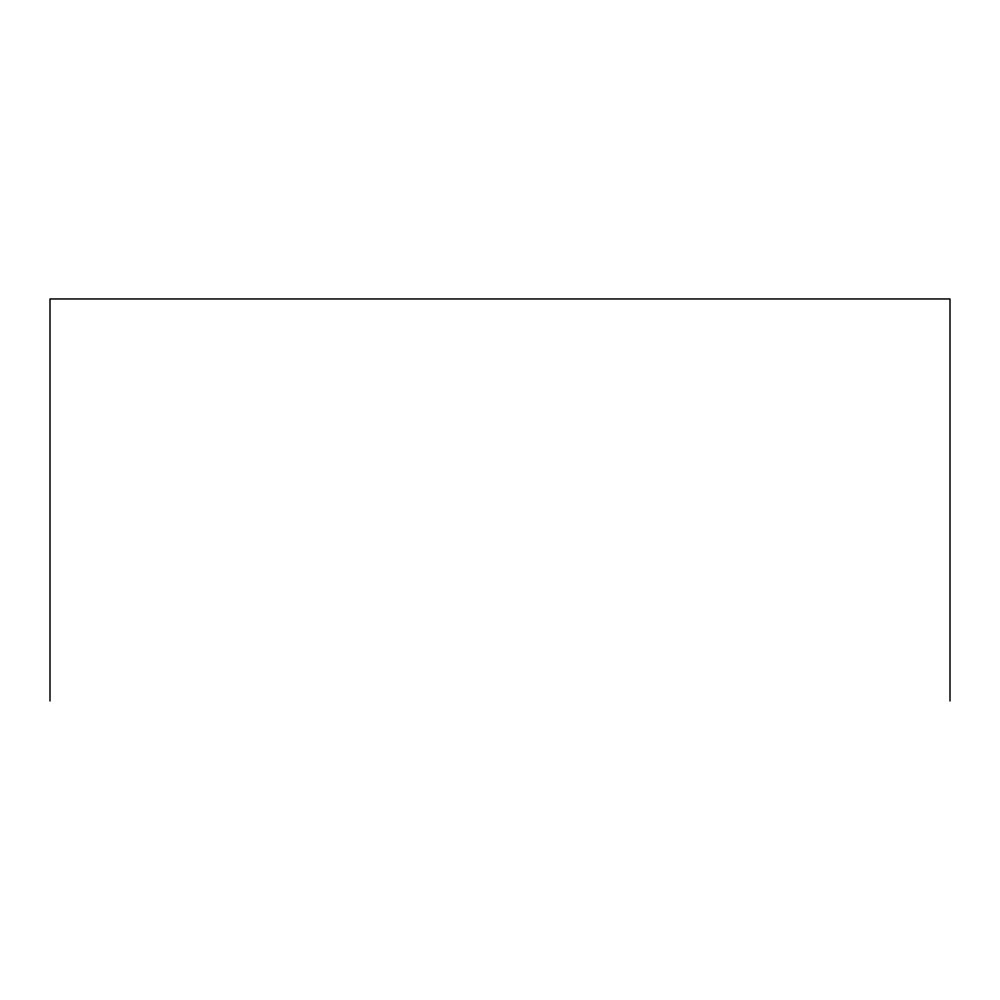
<?xml version="1.0" encoding="UTF-8"?>
<svg xmlns="http://www.w3.org/2000/svg" width="1000" height="1000" viewBox="0 0 1000 1000"><rect width="100%" height="100%" fill="white"/><g stroke="black" fill="none" stroke-linecap="round" stroke-linejoin="round"><path stroke-width="1.5" d="M950 701.038L950 298.962L50 298.962L50 701.038"/></g></svg>
